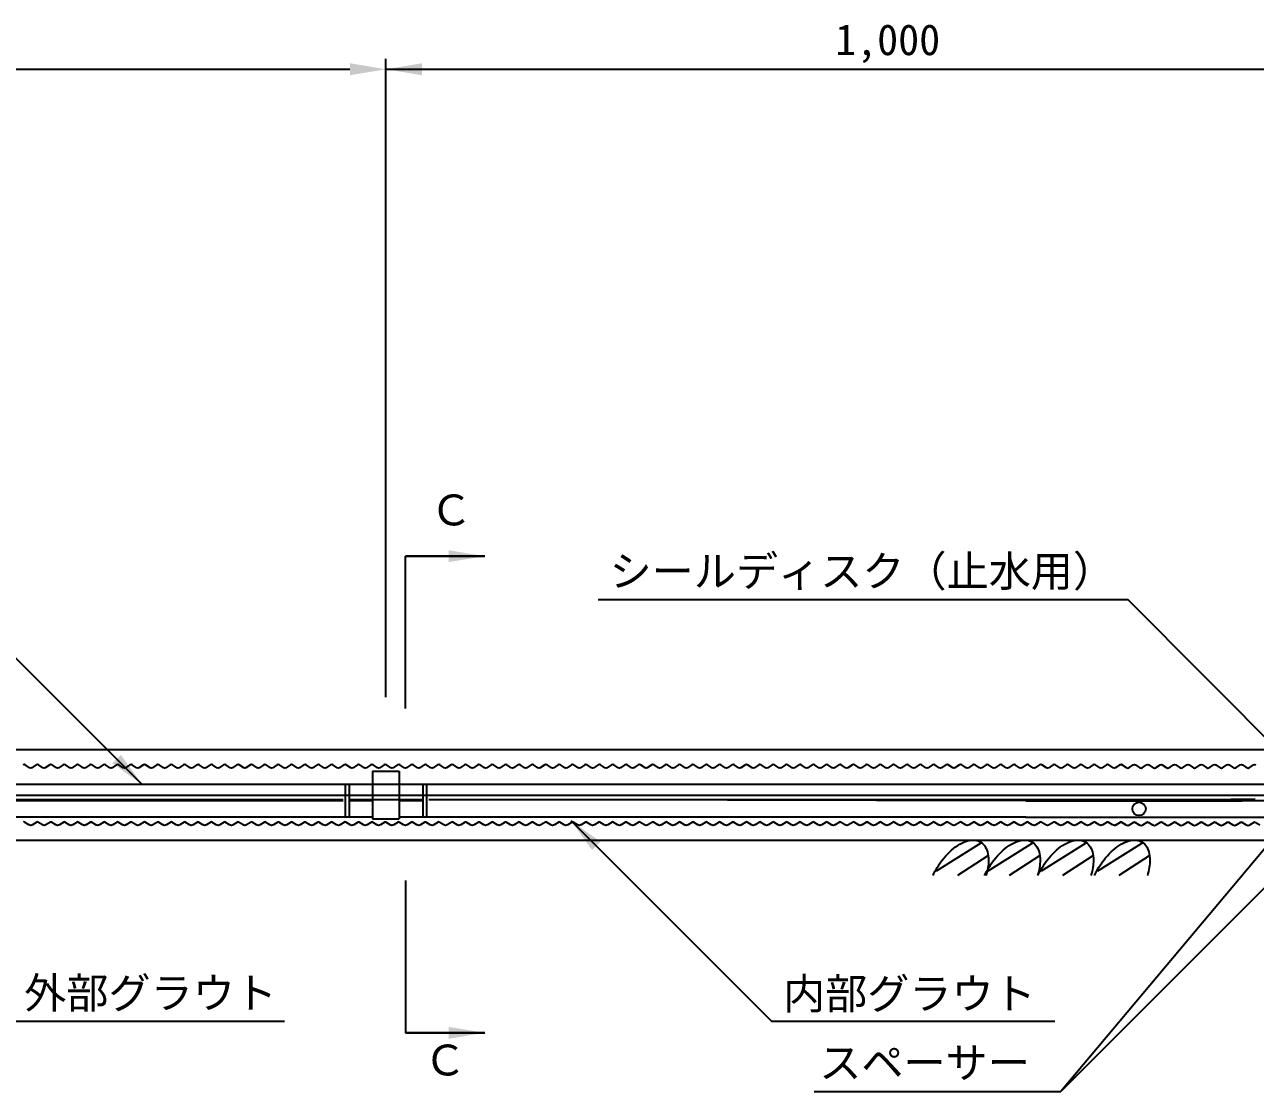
# Model space of a CAD drawing. Extents: x 510 to 34067, y -2197 to 5780.
# Drawn here: x 24925 to 26121, y 3824 to 4861 of the extents above; entities that cross this region are included whole.
import ezdxf

# ---------------------------------------------------------------- set-up
doc = ezdxf.new("R2010")
doc.units = 0
doc.layers.get('0').update_dxf_attribs({"linetype": 'CONTINUOUS'})
doc.layers.get('DEFPOINTS').update_dxf_attribs({"linetype": 'CONTINUOUS'})
doc.layers.add('DIM', color=5, linetype='CONTINUOUS')
doc.layers.add('DRAW', color=7, linetype='CONTINUOUS')
doc.styles.add('STYLE1', font='')
doc.styles.add('STYLE2', font='MSMINCHO.TTF')
doc.styles.get('STYLE1').set_extended_font_data('MS PGothic')
doc.dimstyles.get("Standard").update_dxf_attribs({"dimscale": 0, "dimtxt": 0.0001, "dimasz": 35, "dimexe": 0, "dimexo": 0, "dimgap": 0, "dimtad": 1, "dimdec": 4, "dimdsep": 46, "dimlunit": 6, "dimtxsty": 'STYLE2', "dimcen": 0, "dimadec": 0, "dimazin": 0, "dimtfac": 1, "dimtdec": 4, "dimtofl": 0, "dimtmove": 0, "dimatfit": 2, "dimfxl": 0, "dimtolj": 1, "dimtzin": 0, "dimarcsym": 0})
doc.dimstyles.new('STANDARD$7', dxfattribs={"dimscale": 0, "dimtxt": 0.0001, "dimasz": 35, "dimexe": 0, "dimexo": 0, "dimgap": 0, "dimtad": 1, "dimdec": 4, "dimdsep": 46, "dimlunit": 6, "dimtxsty": 'STYLE1', "dimcen": 0, "dimadec": 0, "dimazin": 0, "dimtfac": 1, "dimtdec": 4, "dimtofl": 0, "dimtmove": 0, "dimatfit": 2, "dimfxl": 0, "dimtolj": 1, "dimtzin": 0, "dimarcsym": 0})

# ---------------------------------------------------------------- blocks, each defined once
blk = doc.blocks.new('*D38')
at = {"layer": 'DEFPOINTS', "color": 0, "linetype": 'Continuous', "transparency": 16777216}
for p in [(25276.4, 4817.3), (26275.4, 4817.3), (26275.4, 4817.3)]:
    blk.add_point(p, dxfattribs=at)
at = {"layer": 'DIM', "color": 0, "linetype": 'Continuous', "lineweight": -2, "transparency": 16777216}
blk.add_line((25311.4, 4817.3), (26240.4, 4817.3), dxfattribs=at)
at = {"layer": 'DIM', "color": 0, "linetype": 'Continuous', "transparency": 16777216}
for points in [[(25311.4, 4823.2), (25311.4, 4811.5), (25276.4, 4817.3)], [(26240.4, 4823.2), (26240.4, 4811.5), (26275.4, 4817.3)]]:
    blk.add_solid(points, dxfattribs=at)
at = {"layer": 'DIM', "color": 0, "linetype": 'Continuous', "transparency": 16777216, "insert": (25775.9, 4817.3), "char_height": 0.0001, "attachment_point": 5, "style": 'STYLE2'}
blk.add_mtext('\\A1;999', dxfattribs=at)
blk = doc.blocks.new('*D41')
at = {"layer": 'DEFPOINTS', "color": 0, "linetype": 'Continuous', "transparency": 16777216}
for p in [(24276.4, 4817.3), (25276.4, 4817.3), (25276.4, 4817.3)]:
    blk.add_point(p, dxfattribs=at)
at = {"layer": 'DIM', "color": 0, "linetype": 'Continuous', "lineweight": -2, "transparency": 16777216}
blk.add_line((24311.4, 4817.3), (25241.4, 4817.3), dxfattribs=at)
at = {"layer": 'DIM', "color": 0, "linetype": 'Continuous', "transparency": 16777216}
for points in [[(24311.4, 4823.2), (24311.4, 4811.5), (24276.4, 4817.3)], [(25241.4, 4823.2), (25241.4, 4811.5), (25276.4, 4817.3)]]:
    blk.add_solid(points, dxfattribs=at)
at = {"layer": 'DIM', "color": 0, "linetype": 'Continuous', "transparency": 16777216, "insert": (24776.4, 4817.3), "char_height": 0.0001, "attachment_point": 5, "style": 'STYLE2'}
blk.add_mtext('\\A1;1,000', dxfattribs=at)

msp = doc.modelspace()

# ---------------------------------------------------------------- linework, layer by layer
for p, q in [((25221.84359, 4106.83188), (25235.00654, 4106.83188)), ((26120.7529, 4107.81971), (26097.32915, 4107.81971)), ((26131.6287, 4106.8193), (26108.20494, 4106.8193))]:
    msp.add_line(p, q)
at = {"layer": 'DIM', "color": 0, "linetype": 'Continuous'}
for p, q in [((25276.40494, 4207.3193), (25276.40494, 4827.3193)), ((25276.40494, 4817.3193), (26275.40494, 4817.3193)), ((25295.40494, 4344.3194), (25372.40494, 4344.3194)), ((25295.40494, 4196.3194), (25295.40494, 4344.3194)), ((25482.58607, 4302.3194), (25997.07468, 4302.3194)), ((25295.40494, 4029.3194), (25295.40494, 3881.3194)), ((25177.81815, 3892.3194), (24902.26884, 3892.3194)), ((25926.06812, 3892.3194), (25651.40494, 3892.3194)), ((25295.40494, 3881.3194), (25372.40494, 3881.3194)), ((25692.33718, 3824.41877), (25931.98739, 3824.41877))]:
    msp.add_line(p, q, dxfattribs=at)
at = {"layer": 'DRAW', "color": 0, "linetype": 'Continuous'}
for p, q in [((23998.14615, 4156.36932), (26485.09293, 4156.36932)), ((25263.40494, 4135.3193), (25289.40494, 4135.3193)), ((19372.66355, 4112.3193), (26569.08724, 4112.3193)), ((24331.10494, 4107.8193), (25235.00654, 4107.96879)), ((25240.70494, 4107.8193), (25312.10494, 4107.8193)), ((25318.17998, 4107.80639), (26108.20494, 4107.8193)), ((25263.40494, 4089.3193), (25289.40494, 4089.3193)), ((24061.04848, 4068.36932), (26485.12832, 4068.36932)), ((25854.36964, 4065.66787), (25810.92894, 4038.24777)), ((25904.53384, 4065.66787), (25861.09314, 4038.24777)), ((25956.34284, 4065.66787), (25912.90204, 4038.24777)), ((26011.16714, 4065.66787), (25967.72634, 4038.24777)), ((25861.13704, 4053.32897), (25831.55084, 4034.13477)), ((25911.30124, 4053.32897), (25881.71504, 4034.13477)), ((25963.11024, 4053.32897), (25933.52404, 4034.13477)), ((26017.93454, 4053.32897), (25988.34824, 4034.13477))]:
    msp.add_line(p, q, dxfattribs=at)
at = {"layer": 'DRAW', "color": 0}
for p, q in [((25263.40494, 4135.3193), (25263.40494, 4089.3193)), ((25289.40494, 4135.3193), (25289.40494, 4089.3193)), ((25320.11862, 4122.3993), (24027.69894, 4122.3993)), ((25236.90906, 4122.39929), (25236.90906, 4090.81929)), ((25240.70494, 4122.3993), (25240.70494, 4090.8193)), ((25240.70589, 4122.75265), (25240.70589, 4091.17265)), ((25312.10494, 4122.3993), (25312.10494, 4090.8193)), ((25312.10495, 4122.39929), (25312.10495, 4090.81929)), ((25315.90178, 4122.75265), (25315.90178, 4091.17265)), ((26276.40494, 4122.3993), (25320.11862, 4122.3993)), ((25221.70494, 4106.8193), (24318.02539, 4106.82032)), ((25263.40494, 4106.8193), (25240.70494, 4106.8193)), ((25312.10494, 4106.8193), (25289.40494, 4106.8193)), ((25898.02876, 4106.8193), (25318.17998, 4107.80639)), ((25898.02876, 4106.8193), (26108.20494, 4106.8193)), ((25263.40494, 4090.8193), (24289.40494, 4090.8193)), ((25898.02876, 4090.8193), (25289.40494, 4090.8193)), ((25898.02876, 4090.8193), (26350.77014, 4090.8193))]:
    msp.add_line(p, q, dxfattribs=at)
at = {"layer": 'DRAW', "color": 0, "linetype": 'Continuous', "flags": 128}
for points in [[(24995.30572, 4138.80681, -0.0086333349), (24995.2428, 4138.84467), (24990.98691, 4141.49568, 0.2869567914), (24988.73141, 4141.49568), (24984.47552, 4138.84467, -0.2869567914), (24982.22002, 4138.84467), (24977.98691, 4141.49568, 0.2869567914), (24975.73141, 4141.49568), (24971.49829, 4138.84467, -0.2869567914), (24969.2428, 4138.84467), (24965.00968, 4141.49568, 0.2869567914), (24962.75418, 4141.49568), (24958.52106, 4138.84467, -0.2869567914), (24956.26557, 4138.84467), (24952.00968, 4141.49568, 0.2869567914), (24949.75418, 4141.49568), (24945.49829, 4138.84467, -0.2869567914), (24943.2428, 4138.84467), (24939.00968, 4141.49568, 0.2869567914), (24936.75418, 4141.49568), (24932.52106, 4138.84467, -0.2869567914), (24930.26557, 4138.84467), (24926.03245, 4141.49568, 0.2869567914), (24923.77695, 4141.49568)], [(25138.26018, 4138.80681, -0.0086333349), (25138.19725, 4138.84467), (25133.94137, 4141.49568, 0.2869567914), (25131.68587, 4141.49568), (25127.42998, 4138.84467, -0.2869567914), (25125.17448, 4138.84467), (25120.94137, 4141.49568, 0.2869567914), (25118.68587, 4141.49568), (25114.45275, 4138.84467, -0.2869567914), (25112.19725, 4138.84467), (25107.96414, 4141.49568, 0.2869567914), (25105.70864, 4141.49568), (25101.47552, 4138.84467, -0.2869567914), (25099.22002, 4138.84467), (25094.96414, 4141.49568, 0.2869567914), (25092.70864, 4141.49568), (25088.45275, 4138.84467, -0.2869567914), (25086.19725, 4138.84467), (25081.96414, 4141.49568, 0.2869567914), (25079.70864, 4141.49568), (25075.47552, 4138.84467, -0.2869567914), (25073.22002, 4138.84467), (25068.98691, 4141.49568, 0.2869567914), (25066.73141, 4141.49568), (25062.49829, 4138.84467, -0.2869567914), (25060.2428, 4138.84467), (25055.98691, 4141.49568, 0.2869567914), (25053.73141, 4141.49568), (25049.47552, 4138.84467, -0.2869567914), (25047.22002, 4138.84467), (25042.98691, 4141.49568, 0.2869567914), (25040.73141, 4141.49568), (25036.49829, 4138.84467, -0.2869567914), (25034.2428, 4138.84467), (25030.00968, 4141.49568, 0.2869567914), (25027.75418, 4141.49568), (25023.52106, 4138.84467, -0.2869567914), (25021.26557, 4138.84467), (25017.00968, 4141.49568, 0.2869567914), (25014.75418, 4141.49568), (25010.49829, 4138.84467, -0.2869567914), (25008.2428, 4138.84467), (25004.00968, 4141.49568, 0.2869567914), (25001.75418, 4141.49568), (24997.49829, 4138.84467, -0.2869567914), (24995.2428, 4138.84467)], [(25281.21464, 4138.80681, -0.0086333349), (25281.15171, 4138.84467), (25276.89582, 4141.49568, 0.2869567914), (25274.64033, 4141.49568), (25270.38444, 4138.84467, -0.2869567914), (25268.12894, 4138.84467), (25263.89582, 4141.49568, 0.2869567914), (25261.64033, 4141.49568), (25257.40721, 4138.84467, -0.2869567914), (25255.15171, 4138.84467), (25250.9186, 4141.49568, 0.2869567914), (25248.6631, 4141.49568), (25244.42998, 4138.84467, -0.2869567914), (25242.17448, 4138.84467), (25237.9186, 4141.49568, 0.2869567914), (25235.6631, 4141.49568), (25231.40721, 4138.84467, -0.2869567914), (25229.15171, 4138.84467), (25224.9186, 4141.49568, 0.2869567914), (25222.6631, 4141.49568), (25218.42998, 4138.84467, -0.2869567914), (25216.17448, 4138.84467), (25211.94137, 4141.49568, 0.2869567914), (25209.68587, 4141.49568), (25205.45275, 4138.84467, -0.2869567914), (25203.19725, 4138.84467), (25198.94137, 4141.49568, 0.2869567914), (25196.68587, 4141.49568), (25192.42998, 4138.84467, -0.2869567914), (25190.17448, 4138.84467), (25185.94137, 4141.49568, 0.2869567914), (25183.68587, 4141.49568), (25179.45275, 4138.84467, -0.2869567914), (25177.19725, 4138.84467), (25172.96414, 4141.49568, 0.2869567914), (25170.70864, 4141.49568), (25166.47552, 4138.84467, -0.2869567914), (25164.22002, 4138.84467), (25159.96414, 4141.49568, 0.2869567914), (25157.70864, 4141.49568), (25153.45275, 4138.84467, -0.2869567914), (25151.19725, 4138.84467), (25146.96414, 4141.49568, 0.2869567914), (25144.70864, 4141.49568), (25140.45275, 4138.84467, -0.2869567914), (25138.19725, 4138.84467)], [(25424.1691, 4138.80681, -0.0086333349), (25424.10617, 4138.84467), (25419.85028, 4141.49568, 0.2869567914), (25417.59478, 4141.49568), (25413.3389, 4138.84467, -0.2869567914), (25411.0834, 4138.84467), (25406.85028, 4141.49568, 0.2869567914), (25404.59478, 4141.49568), (25400.36167, 4138.84467, -0.2869567914), (25398.10617, 4138.84467), (25393.87305, 4141.49568, 0.2869567914), (25391.61756, 4141.49568), (25387.38444, 4138.84467, -0.2869567914), (25385.12894, 4138.84467), (25380.87305, 4141.49568, 0.2869567914), (25378.61756, 4141.49568), (25374.36167, 4138.84467, -0.2869567914), (25372.10617, 4138.84467), (25367.87305, 4141.49568, 0.2869567914), (25365.61756, 4141.49568), (25361.38444, 4138.84467, -0.2869567914), (25359.12894, 4138.84467), (25354.89582, 4141.49568, 0.2869567914), (25352.64033, 4141.49568), (25348.40721, 4138.84467, -0.2869567914), (25346.15171, 4138.84467), (25341.89582, 4141.49568, 0.2869567914), (25339.64033, 4141.49568), (25335.38444, 4138.84467, -0.2869567914), (25333.12894, 4138.84467), (25328.89582, 4141.49568, 0.2869567914), (25326.64033, 4141.49568), (25322.40721, 4138.84467, -0.2869567914), (25320.15171, 4138.84467), (25315.9186, 4141.49568, 0.2869567914), (25313.6631, 4141.49568), (25309.42998, 4138.84467, -0.2869567914), (25307.17448, 4138.84467), (25302.9186, 4141.49568, 0.2869567914), (25300.6631, 4141.49568), (25296.40721, 4138.84467, -0.2869567914), (25294.15171, 4138.84467), (25289.9186, 4141.49568, 0.2869567914), (25287.6631, 4141.49568), (25283.40721, 4138.84467, -0.2869567914), (25281.15171, 4138.84467)], [(25567.12356, 4138.80681, -0.0086333349), (25567.06063, 4138.84467), (25562.80474, 4141.49568, 0.2869567914), (25560.54924, 4141.49568), (25556.29336, 4138.84467, -0.2869567914), (25554.03786, 4138.84467), (25549.80474, 4141.49568, 0.2869567914), (25547.54924, 4141.49568), (25543.31613, 4138.84467, -0.2869567914), (25541.06063, 4138.84467), (25536.82751, 4141.49568, 0.2869567914), (25534.57201, 4141.49568), (25530.3389, 4138.84467, -0.2869567914), (25528.0834, 4138.84467), (25523.82751, 4141.49568, 0.2869567914), (25521.57201, 4141.49568), (25517.31613, 4138.84467, -0.2869567914), (25515.06063, 4138.84467), (25510.82751, 4141.49568, 0.2869567914), (25508.57201, 4141.49568), (25504.3389, 4138.84467, -0.2869567914), (25502.0834, 4138.84467), (25497.85028, 4141.49568, 0.2869567914), (25495.59478, 4141.49568), (25491.36167, 4138.84467, -0.2869567914), (25489.10617, 4138.84467), (25484.85028, 4141.49568, 0.2869567914), (25482.59478, 4141.49568), (25478.3389, 4138.84467, -0.2869567914), (25476.0834, 4138.84467), (25471.85028, 4141.49568, 0.2869567914), (25469.59478, 4141.49568), (25465.36167, 4138.84467, -0.2869567914), (25463.10617, 4138.84467), (25458.87305, 4141.49568, 0.2869567914), (25456.61756, 4141.49568), (25452.38444, 4138.84467, -0.2869567914), (25450.12894, 4138.84467), (25445.87305, 4141.49568, 0.2869567914), (25443.61756, 4141.49568), (25439.36167, 4138.84467, -0.2869567914), (25437.10617, 4138.84467), (25432.87305, 4141.49568, 0.2869567914), (25430.61756, 4141.49568), (25426.36167, 4138.84467, -0.2869567914), (25424.10617, 4138.84467)], [(25710.07802, 4138.80681, -0.0086333349), (25710.01509, 4138.84467), (25705.7592, 4141.49568, 0.2869567914), (25703.5037, 4141.49568), (25699.24781, 4138.84467, -0.2869567914), (25696.99232, 4138.84467), (25692.7592, 4141.49568, 0.2869567914), (25690.5037, 4141.49568), (25686.27058, 4138.84467, -0.2869567914), (25684.01509, 4138.84467), (25679.78197, 4141.49568, 0.2869567914), (25677.52647, 4141.49568), (25673.29336, 4138.84467, -0.2869567914), (25671.03786, 4138.84467), (25666.78197, 4141.49568, 0.2869567914), (25664.52647, 4141.49568), (25660.27058, 4138.84467, -0.2869567914), (25658.01509, 4138.84467), (25653.78197, 4141.49568, 0.2869567914), (25651.52647, 4141.49568), (25647.29336, 4138.84467, -0.2869567914), (25645.03786, 4138.84467), (25640.80474, 4141.49568, 0.2869567914), (25638.54924, 4141.49568), (25634.31613, 4138.84467, -0.2869567914), (25632.06063, 4138.84467), (25627.80474, 4141.49568, 0.2869567914), (25625.54924, 4141.49568), (25621.29336, 4138.84467, -0.2869567914), (25619.03786, 4138.84467), (25614.80474, 4141.49568, 0.2869567914), (25612.54924, 4141.49568), (25608.31613, 4138.84467, -0.2869567914), (25606.06063, 4138.84467), (25601.82751, 4141.49568, 0.2869567914), (25599.57201, 4141.49568), (25595.3389, 4138.84467, -0.2869567914), (25593.0834, 4138.84467), (25588.82751, 4141.49568, 0.2869567914), (25586.57201, 4141.49568), (25582.31613, 4138.84467, -0.2869567914), (25580.06063, 4138.84467), (25575.82751, 4141.49568, 0.2869567914), (25573.57201, 4141.49568), (25569.31613, 4138.84467, -0.2869567914), (25567.06063, 4138.84467)], [(25853.03247, 4138.80681, -0.0086333349), (25852.96954, 4138.84467), (25848.71366, 4141.49568, 0.2869567914), (25846.45816, 4141.49568), (25842.20227, 4138.84467, -0.2869567914), (25839.94677, 4138.84467), (25835.71366, 4141.49568, 0.2869567914), (25833.45816, 4141.49568), (25829.22504, 4138.84467, -0.2869567914), (25826.96954, 4138.84467), (25822.73643, 4141.49568, 0.2869567914), (25820.48093, 4141.49568), (25816.24781, 4138.84467, -0.2869567914), (25813.99232, 4138.84467), (25809.73643, 4141.49568, 0.2869567914), (25807.48093, 4141.49568), (25803.22504, 4138.84467, -0.2869567914), (25800.96954, 4138.84467), (25796.73643, 4141.49568, 0.2869567914), (25794.48093, 4141.49568), (25790.24781, 4138.84467, -0.2869567914), (25787.99232, 4138.84467), (25783.7592, 4141.49568, 0.2869567914), (25781.5037, 4141.49568), (25777.27058, 4138.84467, -0.2869567914), (25775.01509, 4138.84467), (25770.7592, 4141.49568, 0.2869567914), (25768.5037, 4141.49568), (25764.24781, 4138.84467, -0.2869567914), (25761.99232, 4138.84467), (25757.7592, 4141.49568, 0.2869567914), (25755.5037, 4141.49568), (25751.27058, 4138.84467, -0.2869567914), (25749.01509, 4138.84467), (25744.78197, 4141.49568, 0.2869567914), (25742.52647, 4141.49568), (25738.29336, 4138.84467, -0.2869567914), (25736.03786, 4138.84467), (25731.78197, 4141.49568, 0.2869567914), (25729.52647, 4141.49568), (25725.27058, 4138.84467, -0.2869567914), (25723.01509, 4138.84467), (25718.78197, 4141.49568, 0.2869567914), (25716.52647, 4141.49568), (25712.27058, 4138.84467, -0.2869567914), (25710.01509, 4138.84467)], [(25995.98693, 4138.80681, -0.0086333349), (25995.924, 4138.84467), (25991.66812, 4141.49568, 0.2869567914), (25989.41262, 4141.49568), (25985.15673, 4138.84467, -0.2869567914), (25982.90123, 4138.84467), (25978.66812, 4141.49568, 0.2869567914), (25976.41262, 4141.49568), (25972.1795, 4138.84467, -0.2869567914), (25969.924, 4138.84467), (25965.69089, 4141.49568, 0.2869567914), (25963.43539, 4141.49568), (25959.20227, 4138.84467, -0.2869567914), (25956.94677, 4138.84467), (25952.69089, 4141.49568, 0.2869567914), (25950.43539, 4141.49568), (25946.1795, 4138.84467, -0.2869567914), (25943.924, 4138.84467), (25939.69089, 4141.49568, 0.2869567914), (25937.43539, 4141.49568), (25933.20227, 4138.84467, -0.2869567914), (25930.94677, 4138.84467), (25926.71366, 4141.49568, 0.2869567914), (25924.45816, 4141.49568), (25920.22504, 4138.84467, -0.2869567914), (25917.96954, 4138.84467), (25913.71366, 4141.49568, 0.2869567914), (25911.45816, 4141.49568), (25907.20227, 4138.84467, -0.2869567914), (25904.94677, 4138.84467), (25900.71366, 4141.49568, 0.2869567914), (25898.45816, 4141.49568), (25894.22504, 4138.84467, -0.2869567914), (25891.96954, 4138.84467), (25887.73643, 4141.49568, 0.2869567914), (25885.48093, 4141.49568), (25881.24781, 4138.84467, -0.2869567914), (25878.99232, 4138.84467), (25874.73643, 4141.49568, 0.2869567914), (25872.48093, 4141.49568), (25868.22504, 4138.84467, -0.2869567914), (25865.96954, 4138.84467), (25861.73643, 4141.49568, 0.2869567914), (25859.48093, 4141.49568), (25855.22504, 4138.84467, -0.2869567914), (25852.96954, 4138.84467)], [(25985.0938, 4138.80681, 0.0086333349), (25985.15673, 4138.84467), (25989.41262, 4141.49568, -0.2869567914), (25991.66812, 4141.49568), (25995.924, 4138.84467, 0.2869567914), (25998.1795, 4138.84467), (26002.41262, 4141.49568, -0.2869567914), (26004.66812, 4141.49568), (26008.90123, 4138.84467, 0.2869567914), (26011.15673, 4138.84467), (26015.38985, 4141.49568, -0.2869567914), (26017.64534, 4141.49568), (26021.87846, 4138.84467, 0.2869567914), (26024.13396, 4138.84467), (26028.38985, 4141.49568, -0.2869567914), (26030.64534, 4141.49568), (26034.90123, 4138.84467, 0.2869567914), (26037.15673, 4138.84467), (26041.38985, 4141.49568, -0.2869567914), (26043.64534, 4141.49568), (26047.87846, 4138.84467, 0.2869567914), (26050.13396, 4138.84467), (26054.36708, 4141.49568, -0.2869567914), (26056.62257, 4141.49568), (26060.85569, 4138.84467, 0.2869567914), (26063.11119, 4138.84467), (26067.36708, 4141.49568, -0.2869567914), (26069.62257, 4141.49568), (26073.87846, 4138.84467, 0.2869567914), (26076.13396, 4138.84467), (26080.36708, 4141.49568, -0.2869567914), (26082.62257, 4141.49568), (26086.85569, 4138.84467, 0.2869567914), (26089.11119, 4138.84467), (26093.3443, 4141.49568, -0.2869567914), (26095.5998, 4141.49568), (26099.83292, 4138.84467, 0.2869567914), (26102.08842, 4138.84467), (26106.3443, 4141.49568, -0.2869567914), (26108.5998, 4141.49568), (26112.85569, 4138.84467, 0.2869567914), (26115.11119, 4138.84467), (26119.3443, 4141.49568, -0.2869567914), (26121.5998, 4141.49568)], [(24995.30572, 4082.99716, -0.058248219), (24994.60751, 4083.32772), (24990.35134, 4085.97891, 0.2874594437), (24989.36698, 4085.97891), (24985.1108, 4083.32772, -0.2868918502), (24981.58338, 4083.32857), (24977.35036, 4085.97952, 0.2867878361), (24976.36796, 4085.97952), (24972.13494, 4083.32857, -0.2870225779), (24968.60615, 4083.32857), (24964.37313, 4085.97952, 0.286787836), (24963.39073, 4085.97952), (24959.15771, 4083.32857, -0.2868918502), (24955.63029, 4083.32772), (24951.37411, 4085.97891, 0.2874594438), (24950.38975, 4085.97891), (24946.13357, 4083.32772, -0.2868918552), (24942.60615, 4083.32857), (24938.37313, 4085.97952, 0.2867878362), (24937.39073, 4085.97952), (24933.15771, 4083.32857, -0.287022593), (24929.62892, 4083.32857), (24925.3959, 4085.97952, 0.2867878362), (24924.4135, 4085.97952)], [(25138.26018, 4082.99716, -0.058248219), (25137.56197, 4083.32772), (25133.3058, 4085.97891, 0.2874594437), (25132.32144, 4085.97891), (25128.06526, 4083.32772, -0.2868918502), (25124.53784, 4083.32857), (25120.30482, 4085.97952, 0.2867878361), (25119.32241, 4085.97952), (25115.0894, 4083.32857, -0.2870225779), (25111.56061, 4083.32857), (25107.32759, 4085.97952, 0.286787836), (25106.34518, 4085.97952), (25102.11217, 4083.32857, -0.2868918502), (25098.58474, 4083.32772), (25094.32857, 4085.97891, 0.2874594438), (25093.34421, 4085.97891), (25089.08803, 4083.32772, -0.2868918552), (25085.56061, 4083.32857), (25081.32759, 4085.97952, 0.2867878362), (25080.34518, 4085.97952), (25076.11217, 4083.32857, -0.287022593), (25072.58338, 4083.32857), (25068.35036, 4085.97952, 0.2867878362), (25067.36796, 4085.97952), (25063.13494, 4083.32857, -0.2868918552), (25059.60751, 4083.32772), (25055.35134, 4085.97891, 0.2874594437), (25054.36698, 4085.97891), (25050.1108, 4083.32772, -0.2868918551), (25046.58338, 4083.32857), (25042.35036, 4085.97952, 0.2867878361), (25041.36796, 4085.97952), (25037.13494, 4083.32857, -0.2870225929), (25033.60615, 4083.32857), (25029.37313, 4085.97952, 0.2867878362), (25028.39073, 4085.97952), (25024.15771, 4083.32857, -0.2868918552), (25020.63029, 4083.32772), (25016.37411, 4085.97891, 0.2874594437), (25015.38975, 4085.97891), (25011.13357, 4083.32772, -0.2868918552), (25007.60615, 4083.32857), (25003.37313, 4085.97952, 0.28712361), (25002.38975, 4085.97891), (24998.13357, 4083.32772, -0.2868589589), (24994.60649, 4083.32835)], [(25281.21464, 4082.99716, -0.058248219), (25280.51643, 4083.32772), (25276.26025, 4085.97891, 0.2874594437), (25275.2759, 4085.97891), (25271.01972, 4083.32772, -0.2868918502), (25267.4923, 4083.32857), (25263.25928, 4085.97952, 0.2867878361), (25262.27687, 4085.97952), (25258.04385, 4083.32857, -0.2870225779), (25254.51507, 4083.32857), (25250.28205, 4085.97952, 0.286787836), (25249.29964, 4085.97952), (25245.06662, 4083.32857, -0.2868918502), (25241.5392, 4083.32772), (25237.28302, 4085.97891, 0.2874594438), (25236.29867, 4085.97891), (25232.04249, 4083.32772, -0.2868918552), (25228.51507, 4083.32857), (25224.28205, 4085.97952, 0.2867878362), (25223.29964, 4085.97952), (25219.06662, 4083.32857, -0.287022593), (25215.53784, 4083.32857), (25211.30482, 4085.97952, 0.2867878362), (25210.32241, 4085.97952), (25206.0894, 4083.32857, -0.2868918552), (25202.56197, 4083.32772), (25198.3058, 4085.97891, 0.2874594437), (25197.32144, 4085.97891), (25193.06526, 4083.32772, -0.2868918551), (25189.53784, 4083.32857), (25185.30482, 4085.97952, 0.2867878361), (25184.32241, 4085.97952), (25180.0894, 4083.32857, -0.2870225929), (25176.56061, 4083.32857), (25172.32759, 4085.97952, 0.2867878362), (25171.34518, 4085.97952), (25167.11217, 4083.32857, -0.2868918552), (25163.58474, 4083.32772), (25159.32857, 4085.97891, 0.2874594437), (25158.34421, 4085.97891), (25154.08803, 4083.32772, -0.2868918552), (25150.56061, 4083.32857), (25146.32759, 4085.97952, 0.28712361), (25145.34421, 4085.97891), (25141.08803, 4083.32772, -0.2868589589), (25137.56095, 4083.32835)], [(25424.1691, 4082.99716, -0.058248219), (25423.47089, 4083.32772), (25419.21471, 4085.97891, 0.2874594437), (25418.23036, 4085.97891), (25413.97418, 4083.32772, -0.2868918502), (25410.44676, 4083.32857), (25406.21374, 4085.97952, 0.2867878361), (25405.23133, 4085.97952), (25400.99831, 4083.32857, -0.2870225779), (25397.46953, 4083.32857), (25393.23651, 4085.97952, 0.286787836), (25392.2541, 4085.97952), (25388.02108, 4083.32857, -0.2868918502), (25384.49366, 4083.32772), (25380.23748, 4085.97891, 0.2874594438), (25379.25313, 4085.97891), (25374.99695, 4083.32772, -0.2868918552), (25371.46953, 4083.32857), (25367.23651, 4085.97952, 0.2867878362), (25366.2541, 4085.97952), (25362.02108, 4083.32857, -0.287022593), (25358.4923, 4083.32857), (25354.25928, 4085.97952, 0.2867878362), (25353.27687, 4085.97952), (25349.04385, 4083.32857, -0.2868918552), (25345.51643, 4083.32772), (25341.26025, 4085.97891, 0.2874594437), (25340.2759, 4085.97891), (25336.01972, 4083.32772, -0.2868918551), (25332.4923, 4083.32857), (25328.25928, 4085.97952, 0.2867878361), (25327.27687, 4085.97952), (25323.04385, 4083.32857, -0.2870225929), (25319.51507, 4083.32857), (25315.28205, 4085.97952, 0.2867878362), (25314.29964, 4085.97952), (25310.06662, 4083.32857, -0.2868918552), (25306.5392, 4083.32772), (25302.28302, 4085.97891, 0.2874594437), (25301.29867, 4085.97891), (25297.04249, 4083.32772, -0.2868918552), (25293.51507, 4083.32857), (25289.28205, 4085.97952, 0.28712361), (25288.29867, 4085.97891), (25284.04249, 4083.32772, -0.2868589589), (25280.51541, 4083.32835)], [(25567.12356, 4082.99716, -0.058248219), (25566.42535, 4083.32772), (25562.16917, 4085.97891, 0.2874594437), (25561.18481, 4085.97891), (25556.92864, 4083.32772, -0.2868918502), (25553.40121, 4083.32857), (25549.1682, 4085.97952, 0.2867878361), (25548.18579, 4085.97952), (25543.95277, 4083.32857, -0.2870225779), (25540.42398, 4083.32857), (25536.19097, 4085.97952, 0.286787836), (25535.20856, 4085.97952), (25530.97554, 4083.32857, -0.2868918502), (25527.44812, 4083.32772), (25523.19194, 4085.97891, 0.2874594438), (25522.20758, 4085.97891), (25517.95141, 4083.32772, -0.2868918552), (25514.42398, 4083.32857), (25510.19097, 4085.97952, 0.2867878362), (25509.20856, 4085.97952), (25504.97554, 4083.32857, -0.287022593), (25501.44676, 4083.32857), (25497.21374, 4085.97952, 0.2867878362), (25496.23133, 4085.97952), (25491.99831, 4083.32857, -0.2868918552), (25488.47089, 4083.32772), (25484.21471, 4085.97891, 0.2874594437), (25483.23036, 4085.97891), (25478.97418, 4083.32772, -0.2868918551), (25475.44676, 4083.32857), (25471.21374, 4085.97952, 0.2867878361), (25470.23133, 4085.97952), (25465.99831, 4083.32857, -0.2870225929), (25462.46953, 4083.32857), (25458.23651, 4085.97952, 0.2867878362), (25457.2541, 4085.97952), (25453.02108, 4083.32857, -0.2868918552), (25449.49366, 4083.32772), (25445.23748, 4085.97891, 0.2874594437), (25444.25313, 4085.97891), (25439.99695, 4083.32772, -0.2868918552), (25436.46953, 4083.32857), (25432.23651, 4085.97952, 0.28712361), (25431.25313, 4085.97891), (25426.99695, 4083.32772, -0.2868589589), (25423.46987, 4083.32835)], [(25710.07802, 4082.99716, -0.058248219), (25709.37981, 4083.32772), (25705.12363, 4085.97891, 0.2874594437), (25704.13927, 4085.97891), (25699.88309, 4083.32772, -0.2868918502), (25696.35567, 4083.32857), (25692.12265, 4085.97952, 0.2867878361), (25691.14025, 4085.97952), (25686.90723, 4083.32857, -0.2870225779), (25683.37844, 4083.32857), (25679.14542, 4085.97952, 0.286787836), (25678.16302, 4085.97952), (25673.93, 4083.32857, -0.2868918502), (25670.40258, 4083.32772), (25666.1464, 4085.97891, 0.2874594438), (25665.16204, 4085.97891), (25660.90587, 4083.32772, -0.2868918552), (25657.37844, 4083.32857), (25653.14542, 4085.97952, 0.2867878362), (25652.16302, 4085.97952), (25647.93, 4083.32857, -0.287022593), (25644.40121, 4083.32857), (25640.1682, 4085.97952, 0.2867878362), (25639.18579, 4085.97952), (25634.95277, 4083.32857, -0.2868918552), (25631.42535, 4083.32772), (25627.16917, 4085.97891, 0.2874594437), (25626.18481, 4085.97891), (25621.92864, 4083.32772, -0.2868918551), (25618.40121, 4083.32857), (25614.1682, 4085.97952, 0.2867878361), (25613.18579, 4085.97952), (25608.95277, 4083.32857, -0.2870225929), (25605.42398, 4083.32857), (25601.19097, 4085.97952, 0.2867878362), (25600.20856, 4085.97952), (25595.97554, 4083.32857, -0.2868918552), (25592.44812, 4083.32772), (25588.19194, 4085.97891, 0.2874594437), (25587.20758, 4085.97891), (25582.95141, 4083.32772, -0.2868918552), (25579.42398, 4083.32857), (25575.19097, 4085.97952, 0.28712361), (25574.20758, 4085.97891), (25569.95141, 4083.32772, -0.2868589589), (25566.42433, 4083.32835)], [(25853.03247, 4082.99716, -0.058248219), (25852.33426, 4083.32772), (25848.07809, 4085.97891, 0.2874594437), (25847.09373, 4085.97891), (25842.83755, 4083.32772, -0.2868918502), (25839.31013, 4083.32857), (25835.07711, 4085.97952, 0.2867878361), (25834.0947, 4085.97952), (25829.86169, 4083.32857, -0.2870225779), (25826.3329, 4083.32857), (25822.09988, 4085.97952, 0.286787836), (25821.11748, 4085.97952), (25816.88446, 4083.32857, -0.2868918502), (25813.35703, 4083.32772), (25809.10086, 4085.97891, 0.2874594438), (25808.1165, 4085.97891), (25803.86032, 4083.32772, -0.2868918552), (25800.3329, 4083.32857), (25796.09988, 4085.97952, 0.2867878362), (25795.11748, 4085.97952), (25790.88446, 4083.32857, -0.287022593), (25787.35567, 4083.32857), (25783.12265, 4085.97952, 0.2867878362), (25782.14025, 4085.97952), (25777.90723, 4083.32857, -0.2868918552), (25774.37981, 4083.32772), (25770.12363, 4085.97891, 0.2874594437), (25769.13927, 4085.97891), (25764.88309, 4083.32772, -0.2868918551), (25761.35567, 4083.32857), (25757.12265, 4085.97952, 0.2867878361), (25756.14025, 4085.97952), (25751.90723, 4083.32857, -0.2870225929), (25748.37844, 4083.32857), (25744.14542, 4085.97952, 0.2867878362), (25743.16302, 4085.97952), (25738.93, 4083.32857, -0.2868918552), (25735.40258, 4083.32772), (25731.1464, 4085.97891, 0.2874594437), (25730.16204, 4085.97891), (25725.90587, 4083.32772, -0.2868918552), (25722.37844, 4083.32857), (25718.14542, 4085.97952, 0.28712361), (25717.16204, 4085.97891), (25712.90587, 4083.32772, -0.2868589589), (25709.37879, 4083.32835)], [(25995.98693, 4082.99716, -0.058248219), (25995.28872, 4083.32772), (25991.03254, 4085.97891, 0.2874594437), (25990.04819, 4085.97891), (25985.79201, 4083.32772, -0.2868918502), (25982.26459, 4083.32857), (25978.03157, 4085.97952, 0.2867878361), (25977.04916, 4085.97952), (25972.81614, 4083.32857, -0.2870225779), (25969.28736, 4083.32857), (25965.05434, 4085.97952, 0.286787836), (25964.07193, 4085.97952), (25959.83892, 4083.32857, -0.2868918502), (25956.31149, 4083.32772), (25952.05532, 4085.97891, 0.2874594438), (25951.07096, 4085.97891), (25946.81478, 4083.32772, -0.2868918552), (25943.28736, 4083.32857), (25939.05434, 4085.97952, 0.2867878362), (25938.07193, 4085.97952), (25933.83892, 4083.32857, -0.287022593), (25930.31013, 4083.32857), (25926.07711, 4085.97952, 0.2867878362), (25925.0947, 4085.97952), (25920.86169, 4083.32857, -0.2868918552), (25917.33426, 4083.32772), (25913.07809, 4085.97891, 0.2874594437), (25912.09373, 4085.97891), (25907.83755, 4083.32772, -0.2868918551), (25904.31013, 4083.32857), (25900.07711, 4085.97952, 0.2867878361), (25899.0947, 4085.97952), (25894.86169, 4083.32857, -0.2870225929), (25891.3329, 4083.32857), (25887.09988, 4085.97952, 0.2867878362), (25886.11748, 4085.97952), (25881.88446, 4083.32857, -0.2868918552), (25878.35703, 4083.32772), (25874.10086, 4085.97891, 0.2874594437), (25873.1165, 4085.97891), (25868.86032, 4083.32772, -0.2868918552), (25865.3329, 4083.32857), (25861.09988, 4085.97952, 0.28712361), (25860.1165, 4085.97891), (25855.86032, 4083.32772, -0.2868589589), (25852.33324, 4083.32835)], [(25985.0938, 4082.99716, 0.058248219), (25985.79201, 4083.32772), (25990.04819, 4085.97891, -0.2874594437), (25991.03254, 4085.97891), (25995.28872, 4083.32772, 0.2868918502), (25998.81614, 4083.32857), (26003.04916, 4085.97952, -0.2867878361), (26004.03157, 4085.97952), (26008.26459, 4083.32857, 0.2870225779), (26011.79337, 4083.32857), (26016.02639, 4085.97952, -0.286787836), (26017.0088, 4085.97952), (26021.24182, 4083.32857, 0.2868918502), (26024.76924, 4083.32772), (26029.02542, 4085.97891, -0.2874594438), (26030.00977, 4085.97891), (26034.26595, 4083.32772, 0.2868918552), (26037.79337, 4083.32857), (26042.02639, 4085.97952, -0.2867878362), (26043.0088, 4085.97952), (26047.24182, 4083.32857, 0.287022593), (26050.7706, 4083.32857), (26055.00362, 4085.97952, -0.2867878362), (26055.98603, 4085.97952), (26060.21905, 4083.32857, 0.2868918552), (26063.74647, 4083.32772), (26068.00265, 4085.97891, -0.2874594437), (26068.987, 4085.97891), (26073.24318, 4083.32772, 0.2868918551), (26076.7706, 4083.32857), (26081.00362, 4085.97952, -0.2867878361), (26081.98603, 4085.97952), (26086.21905, 4083.32857, 0.2870225929), (26089.74783, 4083.32857), (26093.98085, 4085.97952, -0.2867878362), (26094.96326, 4085.97952), (26099.19628, 4083.32857, 0.2868918552), (26102.7237, 4083.32772), (26106.97988, 4085.97891, -0.2874594437), (26107.96423, 4085.97891), (26112.22041, 4083.32772, 0.2868918552), (26115.74783, 4083.32857), (26119.98085, 4085.97952, -0.28712361), (26120.96423, 4085.97891), (26125.22041, 4083.32772, 0.2868589589)]]:
    msp.add_lwpolyline(points, format="xyb", dxfattribs=at)
at = {"layer": 'DRAW', "color": 0, "linetype": 'Continuous'}
for points in [[(25807.86674, 4034.13477), (25808.80014, 4036.09137), (25809.78984, 4038.02147), (25810.83564, 4039.92497), (25811.93774, 4041.80207), (25813.09574, 4043.65237), (25814.31004, 4045.47627), (25815.58044, 4047.27357), (25816.90714, 4049.04437), (25818.65574, 4051.23187), (25820.43814, 4053.30067), (25822.25424, 4055.25077), (25824.10424, 4057.08227), (25825.98784, 4058.79487), (25827.90534, 4060.38887), (25829.85644, 4061.86407), (25831.84144, 4063.22067), (25833.82654, 4064.43677), (25835.77834, 4065.49087), (25837.69684, 4066.38277), (25839.58204, 4067.11257), (25841.43384, 4067.68007), (25843.25234, 4068.08547), (25845.03754, 4068.32877), (25846.78944, 4068.40987), (25848.47884, 4068.32877), (25850.07694, 4068.08547), (25851.58364, 4067.68007), (25852.99894, 4067.11257), (25854.32264, 4066.38277), (25855.55514, 4065.49087), (25856.69614, 4064.43677), (25857.74584, 4063.22067), (25858.68714, 4061.86407), (25859.50354, 4060.38887), (25860.19484, 4058.79487), (25860.76114, 4057.08227), (25861.20224, 4055.25077), (25861.51834, 4053.30067), (25861.70934, 4051.23187), (25861.77534, 4049.04437), (25861.73964, 4047.27357), (25861.62754, 4045.47627), (25861.43874, 4043.65237), (25861.17344, 4041.80187), (25860.83154, 4039.92477), (25860.41304, 4038.02107), (25859.91794, 4036.09077), (25859.34644, 4034.13407)], [(25858.03094, 4034.13477), (25858.96434, 4036.09137), (25859.95404, 4038.02147), (25860.99984, 4039.92497), (25862.10194, 4041.80207), (25863.25994, 4043.65237), (25864.47424, 4045.47627), (25865.74464, 4047.27357), (25867.07134, 4049.04437), (25868.81994, 4051.23187), (25870.60234, 4053.30067), (25872.41844, 4055.25077), (25874.26844, 4057.08227), (25876.15204, 4058.79487), (25878.06954, 4060.38887), (25880.02064, 4061.86407), (25882.00564, 4063.22067), (25883.99074, 4064.43677), (25885.94254, 4065.49087), (25887.86104, 4066.38277), (25889.74624, 4067.11257), (25891.59804, 4067.68007), (25893.41654, 4068.08547), (25895.20174, 4068.32877), (25896.95364, 4068.40987), (25898.64304, 4068.32877), (25900.24114, 4068.08547), (25901.74784, 4067.68007), (25903.16314, 4067.11257), (25904.48684, 4066.38277), (25905.71934, 4065.49087), (25906.86044, 4064.43677), (25907.91014, 4063.22067), (25908.85144, 4061.86407), (25909.66784, 4060.38887), (25910.35904, 4058.79487), (25910.92534, 4057.08227), (25911.36644, 4055.25077), (25911.68254, 4053.30067), (25911.87354, 4051.23187), (25911.93954, 4049.04437), (25911.90384, 4047.27357), (25911.79174, 4045.47627), (25911.60294, 4043.65237), (25911.33764, 4041.80187), (25910.99574, 4039.92477), (25910.57724, 4038.02107), (25910.08214, 4036.09077), (25909.51064, 4034.13407)], [(25909.83994, 4034.13477), (25910.77344, 4036.09137), (25911.76314, 4038.02147), (25912.80894, 4039.92497), (25913.91104, 4041.80207), (25915.06904, 4043.65237), (25916.28334, 4045.47627), (25917.55374, 4047.27357), (25918.88034, 4049.04437), (25920.62884, 4051.23187), (25922.41124, 4053.30067), (25924.22734, 4055.25077), (25926.07734, 4057.08227), (25927.96094, 4058.79487), (25929.87844, 4060.38887), (25931.82954, 4061.86407), (25933.81454, 4063.22067), (25935.79964, 4064.43677), (25937.75144, 4065.49087), (25939.66994, 4066.38277), (25941.55514, 4067.11257), (25943.40694, 4067.68007), (25945.22554, 4068.08547), (25947.01074, 4068.32877), (25948.76264, 4068.40987), (25950.45194, 4068.32877), (25952.05004, 4068.08547), (25953.55674, 4067.68007), (25954.97204, 4067.11257), (25956.29574, 4066.38277), (25957.52824, 4065.49087), (25958.66934, 4064.43677), (25959.71904, 4063.22067), (25960.66034, 4061.86407), (25961.47674, 4060.38887), (25962.16804, 4058.79487), (25962.73434, 4057.08227), (25963.17544, 4055.25077), (25963.49154, 4053.30067), (25963.68254, 4051.23187), (25963.74854, 4049.04437), (25963.71284, 4047.27357), (25963.60074, 4045.47627), (25963.41194, 4043.65237), (25963.14664, 4041.80187), (25962.80474, 4039.92477), (25962.38624, 4038.02107), (25961.89114, 4036.09077), (25961.31964, 4034.13407)], [(25964.66414, 4034.13477), (25965.59764, 4036.09137), (25966.58734, 4038.02147), (25967.63314, 4039.92497), (25968.73524, 4041.80207), (25969.89324, 4043.65237), (25971.10754, 4045.47627), (25972.37794, 4047.27357), (25973.70454, 4049.04437), (25975.45314, 4051.23187), (25977.23554, 4053.30067), (25979.05164, 4055.25077), (25980.90164, 4057.08227), (25982.78524, 4058.79487), (25984.70274, 4060.38887), (25986.65384, 4061.86407), (25988.63884, 4063.22067), (25990.62394, 4064.43677), (25992.57574, 4065.49087), (25994.49424, 4066.38277), (25996.37944, 4067.11257), (25998.23124, 4067.68007), (26000.04974, 4068.08547), (26001.83494, 4068.32877), (26003.58684, 4068.40987), (26005.27624, 4068.32877), (26006.87434, 4068.08547), (26008.38104, 4067.68007), (26009.79634, 4067.11257), (26011.12004, 4066.38277), (26012.35254, 4065.49087), (26013.49364, 4064.43677), (26014.54334, 4063.22067), (26015.48464, 4061.86407), (26016.30104, 4060.38887), (26016.99224, 4058.79487), (26017.55854, 4057.08227), (26017.99964, 4055.25077), (26018.31574, 4053.30067), (26018.50674, 4051.23187), (26018.57274, 4049.04437), (26018.53704, 4047.27357), (26018.42494, 4045.47627), (26018.23624, 4043.65237), (26017.97094, 4041.80187), (26017.62904, 4039.92477), (26017.21054, 4038.02107), (26016.71544, 4036.09077), (26016.14384, 4034.13407)]]:
    msp.add_lwpolyline(points, dxfattribs=at)
at = {"layer": 'DRAW', "color": 0}
msp.add_circle((26008.02876, 4098.8193), 6.5, dxfattribs=at)

# ---------------------------------------------------------------- texts
at = {"layer": 'DIM', "color": 0, "linetype": 'Continuous', "style": 'STYLE2'}
for s, p in [('1,000', (25712.7943, 4831.04637)), ('Ｃ', (25319.20157, 4374.22704)), ('シールディスク（止水用）', (25493.66449, 4314.78458)), ('外部グラウト', (24924.99091, 3905.02198)), ('内部グラウト', (25662.13884, 3904.38508)), ('Ｃ', (25313.22669, 3839.86879)), ('スペーサー', (25697.37916, 3837.33696))]:
    msp.add_text(s, height=30, dxfattribs=at).set_placement(p)

# ---------------------------------------------------------------- dimensions: what is measured, and where the dimension line sits
at = {"layer": 'DIM', "color": 0, "linetype": 'Continuous'}
for base, p1, p2, picture, middle in [((25276.40494, 4817.3193), (24276.40494, 4817.3193), (25276.40494, 4817.3193), '*D41', (24776.40494, 4817.31936)), ((26275.40494, 4817.3193), (25276.40494, 4817.3193), (26275.40494, 4817.3193), '*D38', (25775.90494, 4817.31935))]:
    dim = msp.add_linear_dim(base=base, p1=p1, p2=p2, dimstyle='Standard', override={"dimscale": 1}, dxfattribs=at)
    dim.commit()
    dim.dimension.update_dxf_attribs({"geometry": picture, "text_midpoint": middle})

# ---------------------------------------------------------------- leaders
for points in [[(25372.40494, 4344.3194), (25295.40494, 4344.3194)], [(25039.5959, 4122.3993), (24859.6758, 4302.3194)], [(26175.90494, 4122.3993), (25997.07468, 4302.3194)], [(26162.74895, 4099.40588), (25931.98739, 3824.41877)], [(26206.90494, 4099.33632), (25931.98739, 3824.41877)], [(25455.9944, 4087.56588), (25651.40494, 3892.3194)], [(25372.40494, 3881.3194), (25295.40494, 3881.3194)]]:
    msp.add_leader(points, dimstyle='STANDARD$7', override={"dimscale": 1}, dxfattribs=at)

doc.saveas('drawing.dxf')
